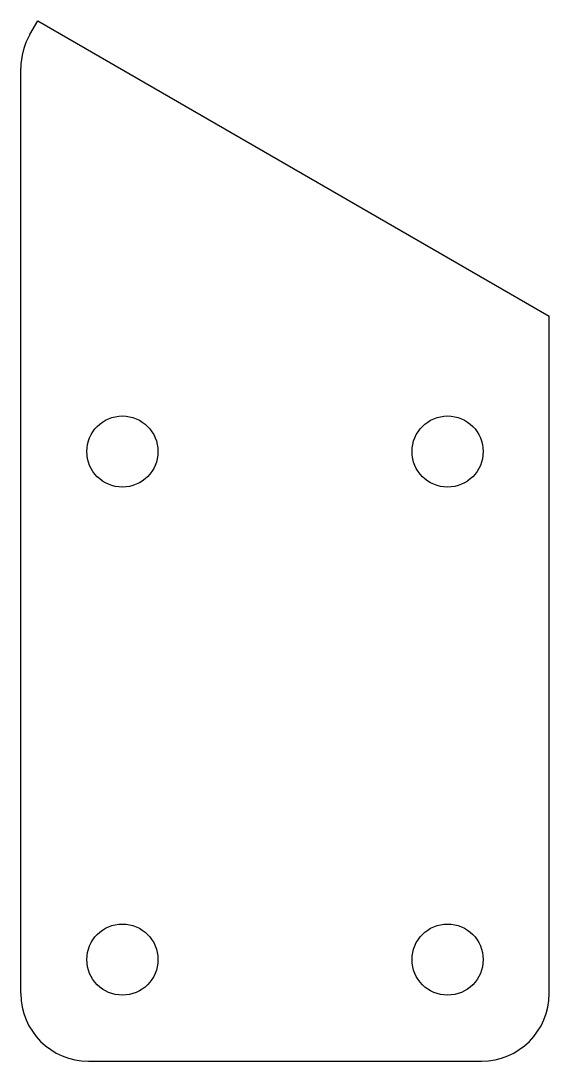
# Model space of a CAD drawing. Extents: x 0 to 78, y -155 to -1.
import ezdxf

# ---------------------------------------------------------------- set-up
doc = ezdxf.new("R2010")
doc.units = 0
doc.layers.add('Shape2DView', color=7, linetype='CONTINUOUS')

msp = doc.modelspace()

# ---------------------------------------------------------------- linework, layer by layer
at = {"layer": 'Shape2DView'}
for p, q in [((1.33975, -3.45299), (2.5, -1.44338)), ((2.5, -1.44338), (78, -45.0333)), ((0, -145.033), (0, -8.45299)), ((78, -145.033), (78, -45.0333)), ((10, -155.033), (68, -155.033))]:
    msp.add_line(p, q, dxfattribs=at)
for centre in [(15, -65.0333), (63, -65.0333), (15, -140.033), (63, -140.033)]:
    msp.add_circle(centre, 5.25, dxfattribs=at)
for centre, start, end in [((10, -8.45299), 150, 180), ((10, -145.033), 180, -90), ((68, -145.033), -90, 0)]:
    msp.add_arc(centre, 10, start, end, dxfattribs=at)

doc.saveas('drawing.dxf')
